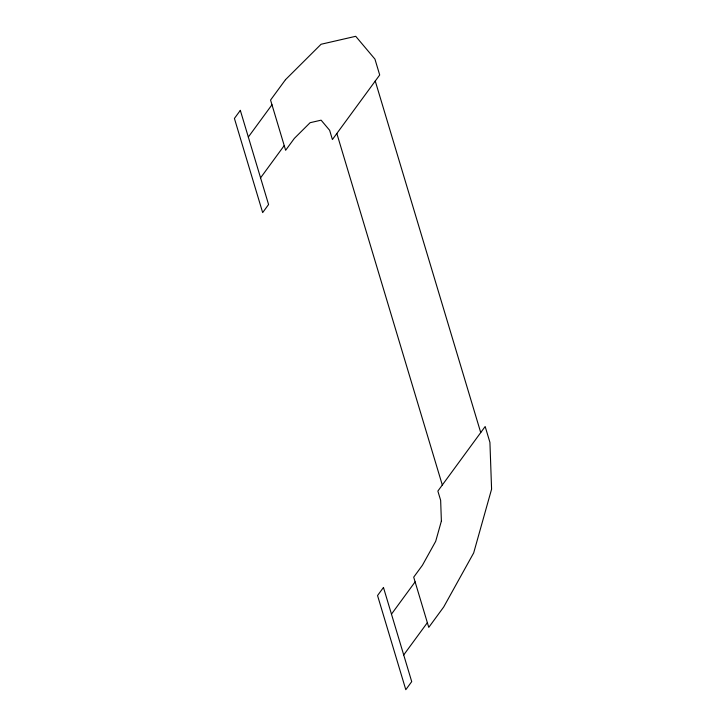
<?xml version="1.0" encoding="UTF-8"?>
<svg xmlns="http://www.w3.org/2000/svg" width="726" height="726" viewBox="0 0 726 726"><rect width="100%" height="100%" fill="white"/><g stroke="black" fill="none" stroke-linecap="round" stroke-linejoin="round"><path stroke-width="1.09" d="M248.328 137.051L271.978 104.771M260.57 177.852L284.22 145.572M391.468 614.151L415.118 581.871M403.71 654.952L427.36 622.672M375.26 81.031L480.73 432.578M336.837 133.484L442.306 485.022M441.381 521.059L435.691 541.324L422.414 565.273L413.702 577.161L428.767 627.382L443.704 606.99L473.679 552.931L491.584 489.17L489.923 442.379L485.168 426.525L437.869 491.075L440.646 500.323L441.381 521.059M240.324 110.37L234.416 118.438L262.667 212.6L268.575 204.532L240.324 110.37M285.5 79.678L270.562 100.061L285.636 150.282L294.348 138.394L310.102 122.703L321.11 120.171L329.631 130.281L332.408 139.528L379.698 74.978L374.943 59.115L355.713 36.3L321.074 44.259L285.5 79.678M383.464 587.47L377.547 595.538L405.798 689.7L411.715 681.632L383.464 587.47"/></g></svg>
